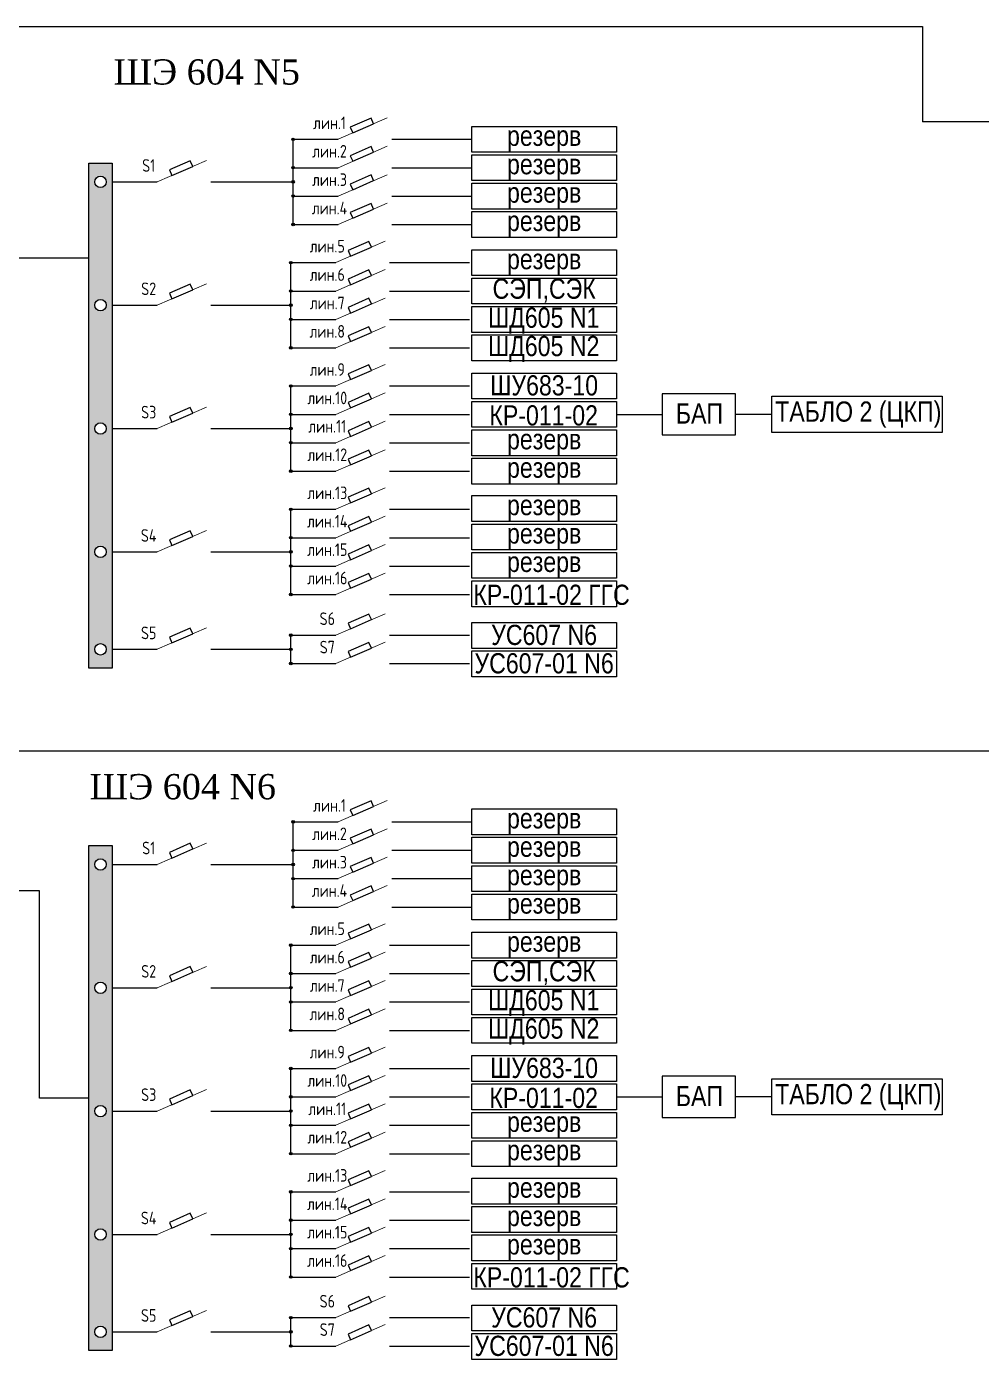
# Model space of a CAD drawing. Header units: millimetres. Extents: x 469 to 1373, y 421 to 976.
# Drawn here: x 1208.8 to 1271.2, y 773.1 to 860.2 of the extents above; entities that cross this region are included whole.
import ezdxf

# ---------------------------------------------------------------- set-up
doc = ezdxf.new("R2010")
doc.units = ezdxf.units.MM
doc.header["$LTSCALE"] = 0.1

msp = doc.modelspace()

# ---------------------------------------------------------------- hatches: boundary and pattern name
h = msp.add_hatch(color=256)
h.paths.add_polyline_path([(1226.296, 852.851), (1226.213, 852.851), (1226.213, 852.768, 0.414214)], flags=17)
h.paths.add_polyline_path([(1226.13, 852.851, 0.414214), (1226.213, 852.768), (1226.213, 852.851), (1226.296, 852.851, 1)])
h = msp.add_hatch(color=256)
h.paths.add_polyline_path([(1212.851, 818.263), (1214.387, 818.263), (1214.387, 851.295), (1212.851, 851.295)])
h.paths.add_polyline_path([(1213.246, 833.932, -1), (1213.992, 833.932, -1)], flags=16)
h.paths.add_polyline_path([(1213.992, 825.866, -1), (1213.246, 825.866, -1)], flags=16)
h.paths.add_polyline_path([(1213.246, 841.999, -1), (1213.992, 841.999, -1)], flags=16)
h.paths.add_polyline_path([(1213.992, 819.493, -1), (1213.246, 819.493, -1)], flags=16)
h.paths.add_polyline_path([(1213.246, 850.065, -1), (1213.992, 850.065, -1)], flags=16)
h = msp.add_hatch(color=256)
h.paths.add_polyline_path([(1226.296, 850.994), (1226.213, 850.994), (1226.213, 850.911, 0.414214)], flags=17)
h.paths.add_polyline_path([(1226.13, 850.994, 0.414214), (1226.213, 850.911), (1226.213, 850.994), (1226.296, 850.994, 1)])
h = msp.add_hatch(color=256)
h.paths.add_polyline_path([(1226.296, 850.065), (1226.213, 850.065), (1226.213, 849.982, 0.414214)], flags=17)
h.paths.add_polyline_path([(1226.13, 850.065, 0.414214), (1226.213, 849.982), (1226.213, 850.065), (1226.296, 850.065, 1)])
h = msp.add_hatch(color=256)
h.paths.add_polyline_path([(1226.296, 849.136), (1226.213, 849.136), (1226.213, 849.053, 0.414214)], flags=17)
h.paths.add_polyline_path([(1226.13, 849.136, 0.414214), (1226.213, 849.053), (1226.213, 849.136), (1226.296, 849.136, 1)])
h = msp.add_hatch(color=256)
h.paths.add_polyline_path([(1226.296, 847.279), (1226.213, 847.279), (1226.213, 847.196, 0.414214)], flags=17)
h.paths.add_polyline_path([(1226.13, 847.279, 0.414214), (1226.213, 847.196), (1226.213, 847.279), (1226.296, 847.279, 1)])
h = msp.add_hatch(color=256)
h.paths.add_polyline_path([(1226.15, 844.784), (1226.067, 844.784), (1226.067, 844.702, 0.414214)], flags=17)
h.paths.add_polyline_path([(1225.984, 844.784, 0.414214), (1226.067, 844.702), (1226.067, 844.784), (1226.15, 844.784, 1)])
h = msp.add_hatch(color=256)
h.paths.add_polyline_path([(1226.15, 842.927), (1226.067, 842.927), (1226.067, 842.844, 0.414214)], flags=17)
h.paths.add_polyline_path([(1225.984, 842.927, 0.414214), (1226.067, 842.844), (1226.067, 842.927), (1226.15, 842.927, 1)])
h = msp.add_hatch(color=256)
h.paths.add_polyline_path([(1226.15, 841.999), (1226.067, 841.999), (1226.067, 841.916, 0.414214)], flags=17)
h.paths.add_polyline_path([(1225.984, 841.999, 0.414214), (1226.067, 841.916), (1226.067, 841.999), (1226.15, 841.999, 1)])
h = msp.add_hatch(color=256)
h.paths.add_polyline_path([(1226.15, 841.07), (1226.067, 841.07), (1226.067, 840.987, 0.414214)], flags=17)
h.paths.add_polyline_path([(1225.984, 841.07, 0.414214), (1226.067, 840.987), (1226.067, 841.07), (1226.15, 841.07, 1)])
h = msp.add_hatch(color=256)
h.paths.add_polyline_path([(1226.15, 839.213), (1226.067, 839.213), (1226.067, 839.13, 0.414214)], flags=17)
h.paths.add_polyline_path([(1225.984, 839.213, 0.414214), (1226.067, 839.13), (1226.067, 839.213), (1226.15, 839.213, 1)])
h = msp.add_hatch(color=256)
h.paths.add_polyline_path([(1226.15, 836.718), (1226.067, 836.718), (1226.067, 836.635, 0.414214)], flags=17)
h.paths.add_polyline_path([(1225.984, 836.718, 0.414214), (1226.067, 836.635), (1226.067, 836.718), (1226.15, 836.718, 1)])
h = msp.add_hatch(color=256)
h.paths.add_polyline_path([(1226.15, 834.861), (1226.067, 834.861), (1226.067, 834.778, 0.414214)], flags=17)
h.paths.add_polyline_path([(1225.984, 834.861, 0.414214), (1226.067, 834.778), (1226.067, 834.861), (1226.15, 834.861, 1)])
h = msp.add_hatch(color=256)
h.paths.add_polyline_path([(1226.15, 833.932), (1226.067, 833.932), (1226.067, 833.849, 0.414214)], flags=17)
h.paths.add_polyline_path([(1225.984, 833.932, 0.414214), (1226.067, 833.849), (1226.067, 833.932), (1226.15, 833.932, 1)])
h = msp.add_hatch(color=256)
h.paths.add_polyline_path([(1226.15, 833.004), (1226.067, 833.004), (1226.067, 832.921, 0.414214)], flags=17)
h.paths.add_polyline_path([(1225.984, 833.004, 0.414214), (1226.067, 832.921), (1226.067, 833.004), (1226.15, 833.004, 1)])
h = msp.add_hatch(color=256)
h.paths.add_polyline_path([(1226.15, 831.146), (1226.067, 831.146), (1226.067, 831.063, 0.414214)], flags=17)
h.paths.add_polyline_path([(1225.984, 831.146, 0.414214), (1226.067, 831.063), (1226.067, 831.146), (1226.15, 831.146, 1)])
h = msp.add_hatch(color=256)
h.paths.add_polyline_path([(1226.15, 828.652), (1226.067, 828.652), (1226.067, 828.569, 0.414214)], flags=17)
h.paths.add_polyline_path([(1225.984, 828.652, 0.414214), (1226.067, 828.569), (1226.067, 828.652), (1226.15, 828.652, 1)])
h = msp.add_hatch(color=256)
h.paths.add_polyline_path([(1226.15, 826.794), (1226.067, 826.794), (1226.067, 826.711, 0.414214)], flags=17)
h.paths.add_polyline_path([(1225.984, 826.794, 0.414214), (1226.067, 826.711), (1226.067, 826.794), (1226.15, 826.794, 1)])
h = msp.add_hatch(color=256)
h.paths.add_polyline_path([(1226.15, 825.866), (1226.067, 825.866), (1226.067, 825.783, 0.414214)], flags=17)
h.paths.add_polyline_path([(1225.984, 825.866, 0.414214), (1226.067, 825.783), (1226.067, 825.866), (1226.15, 825.866, 1)])
h = msp.add_hatch(color=256)
h.paths.add_polyline_path([(1226.15, 824.937), (1226.067, 824.937), (1226.067, 824.854, 0.414214)], flags=17)
h.paths.add_polyline_path([(1225.984, 824.937, 0.414214), (1226.067, 824.854), (1226.067, 824.937), (1226.15, 824.937, 1)])
h = msp.add_hatch(color=256)
h.paths.add_polyline_path([(1226.15, 823.08), (1226.067, 823.08), (1226.067, 822.997, 0.414214)], flags=17)
h.paths.add_polyline_path([(1225.984, 823.08, 0.414214), (1226.067, 822.997), (1226.067, 823.08), (1226.15, 823.08, 1)])
h = msp.add_hatch(color=256)
h.paths.add_polyline_path([(1226.15, 820.421), (1226.067, 820.421), (1226.067, 820.338, 0.414214)], flags=17)
h.paths.add_polyline_path([(1225.984, 820.421, 0.414214), (1226.067, 820.338), (1226.067, 820.421), (1226.15, 820.421, 1)])
h = msp.add_hatch(color=256)
h.paths.add_polyline_path([(1226.15, 819.493), (1226.067, 819.493), (1226.067, 819.41, 0.414214)], flags=17)
h.paths.add_polyline_path([(1225.984, 819.493, 0.414214), (1226.067, 819.41), (1226.067, 819.493), (1226.15, 819.493, 1)])
h = msp.add_hatch(color=256)
h.paths.add_polyline_path([(1226.15, 818.564), (1226.067, 818.564), (1226.067, 818.481, 0.414214)], flags=17)
h.paths.add_polyline_path([(1225.984, 818.564, 0.414214), (1226.067, 818.481), (1226.067, 818.564), (1226.15, 818.564, 1)])
h = msp.add_hatch(color=256)
h.paths.add_polyline_path([(1226.296, 808.209), (1226.213, 808.209), (1226.213, 808.126, 0.414214)], flags=17)
h.paths.add_polyline_path([(1226.13, 808.209, 0.414214), (1226.213, 808.126), (1226.213, 808.209), (1226.296, 808.209, 1)])
h = msp.add_hatch(color=256)
h.paths.add_polyline_path([(1212.851, 773.621), (1214.387, 773.621), (1214.387, 806.653), (1212.851, 806.653)])
h.paths.add_polyline_path([(1213.246, 789.291, -1), (1213.992, 789.291, -1)], flags=16)
h.paths.add_polyline_path([(1213.992, 781.224, -1), (1213.246, 781.224, -1)], flags=16)
h.paths.add_polyline_path([(1213.246, 797.357, -1), (1213.992, 797.357, -1)], flags=16)
h.paths.add_polyline_path([(1213.992, 774.851, -1), (1213.246, 774.851, -1)], flags=16)
h.paths.add_polyline_path([(1213.246, 805.423, -1), (1213.992, 805.423, -1)], flags=16)
h = msp.add_hatch(color=256)
h.paths.add_polyline_path([(1226.296, 806.352), (1226.213, 806.352), (1226.213, 806.269, 0.414214)], flags=17)
h.paths.add_polyline_path([(1226.13, 806.352, 0.414214), (1226.213, 806.269), (1226.213, 806.352), (1226.296, 806.352, 1)])
h = msp.add_hatch(color=256)
h.paths.add_polyline_path([(1226.296, 805.423), (1226.213, 805.423), (1226.213, 805.34, 0.414214)], flags=17)
h.paths.add_polyline_path([(1226.13, 805.423, 0.414214), (1226.213, 805.34), (1226.213, 805.423), (1226.296, 805.423, 1)])
h = msp.add_hatch(color=256)
h.paths.add_polyline_path([(1226.296, 804.495), (1226.213, 804.495), (1226.213, 804.412, 0.414214)], flags=17)
h.paths.add_polyline_path([(1226.13, 804.495, 0.414214), (1226.213, 804.412), (1226.213, 804.495), (1226.296, 804.495, 1)])
h = msp.add_hatch(color=256)
h.paths.add_polyline_path([(1226.296, 802.638), (1226.213, 802.638), (1226.213, 802.555, 0.414214)], flags=17)
h.paths.add_polyline_path([(1226.13, 802.638, 0.414214), (1226.213, 802.555), (1226.213, 802.638), (1226.296, 802.638, 1)])
h = msp.add_hatch(color=256)
h.paths.add_polyline_path([(1226.15, 800.143), (1226.067, 800.143), (1226.067, 800.06, 0.414214)], flags=17)
h.paths.add_polyline_path([(1225.984, 800.143, 0.414214), (1226.067, 800.06), (1226.067, 800.143), (1226.15, 800.143, 1)])
h = msp.add_hatch(color=256)
h.paths.add_polyline_path([(1226.15, 798.286), (1226.067, 798.286), (1226.067, 798.203, 0.414214)], flags=17)
h.paths.add_polyline_path([(1225.984, 798.286, 0.414214), (1226.067, 798.203), (1226.067, 798.286), (1226.15, 798.286, 1)])
h = msp.add_hatch(color=256)
h.paths.add_polyline_path([(1226.15, 797.357), (1226.067, 797.357), (1226.067, 797.274, 0.414214)], flags=17)
h.paths.add_polyline_path([(1225.984, 797.357, 0.414214), (1226.067, 797.274), (1226.067, 797.357), (1226.15, 797.357, 1)])
h = msp.add_hatch(color=256)
h.paths.add_polyline_path([(1226.15, 796.428), (1226.067, 796.428), (1226.067, 796.345, 0.414214)], flags=17)
h.paths.add_polyline_path([(1225.984, 796.428, 0.414214), (1226.067, 796.345), (1226.067, 796.428), (1226.15, 796.428, 1)])
h = msp.add_hatch(color=256)
h.paths.add_polyline_path([(1226.15, 794.571), (1226.067, 794.571), (1226.067, 794.488, 0.414214)], flags=17)
h.paths.add_polyline_path([(1225.984, 794.571, 0.414214), (1226.067, 794.488), (1226.067, 794.571), (1226.15, 794.571, 1)])
h = msp.add_hatch(color=256)
h.paths.add_polyline_path([(1226.15, 792.077), (1226.067, 792.077), (1226.067, 791.994, 0.414214)], flags=17)
h.paths.add_polyline_path([(1225.984, 792.077, 0.414214), (1226.067, 791.994), (1226.067, 792.077), (1226.15, 792.077, 1)])
h = msp.add_hatch(color=256)
h.paths.add_polyline_path([(1226.15, 790.219), (1226.067, 790.219), (1226.067, 790.136, 0.414214)], flags=17)
h.paths.add_polyline_path([(1225.984, 790.219, 0.414214), (1226.067, 790.136), (1226.067, 790.219), (1226.15, 790.219, 1)])
h = msp.add_hatch(color=256)
h.paths.add_polyline_path([(1226.15, 789.291), (1226.067, 789.291), (1226.067, 789.208, 0.414214)], flags=17)
h.paths.add_polyline_path([(1225.984, 789.291, 0.414214), (1226.067, 789.208), (1226.067, 789.291), (1226.15, 789.291, 1)])
h = msp.add_hatch(color=256)
h.paths.add_polyline_path([(1226.15, 788.362), (1226.067, 788.362), (1226.067, 788.279, 0.414214)], flags=17)
h.paths.add_polyline_path([(1225.984, 788.362, 0.414214), (1226.067, 788.279), (1226.067, 788.362), (1226.15, 788.362, 1)])
h = msp.add_hatch(color=256)
h.paths.add_polyline_path([(1226.15, 786.505), (1226.067, 786.505), (1226.067, 786.422, 0.414214)], flags=17)
h.paths.add_polyline_path([(1225.984, 786.505, 0.414214), (1226.067, 786.422), (1226.067, 786.505), (1226.15, 786.505, 1)])
h = msp.add_hatch(color=256)
h.paths.add_polyline_path([(1226.15, 784.01), (1226.067, 784.01), (1226.067, 783.927, 0.414214)], flags=17)
h.paths.add_polyline_path([(1225.984, 784.01, 0.414214), (1226.067, 783.927), (1226.067, 784.01), (1226.15, 784.01, 1)])
h = msp.add_hatch(color=256)
h.paths.add_polyline_path([(1226.15, 782.153), (1226.067, 782.153), (1226.067, 782.07, 0.414214)], flags=17)
h.paths.add_polyline_path([(1225.984, 782.153, 0.414214), (1226.067, 782.07), (1226.067, 782.153), (1226.15, 782.153, 1)])
h = msp.add_hatch(color=256)
h.paths.add_polyline_path([(1226.15, 781.224), (1226.067, 781.224), (1226.067, 781.141, 0.414214)], flags=17)
h.paths.add_polyline_path([(1225.984, 781.224, 0.414214), (1226.067, 781.141), (1226.067, 781.224), (1226.15, 781.224, 1)])
h = msp.add_hatch(color=256)
h.paths.add_polyline_path([(1226.15, 780.296), (1226.067, 780.296), (1226.067, 780.213, 0.414214)], flags=17)
h.paths.add_polyline_path([(1225.984, 780.296, 0.414214), (1226.067, 780.213), (1226.067, 780.296), (1226.15, 780.296, 1)])
h = msp.add_hatch(color=256)
h.paths.add_polyline_path([(1226.15, 778.438), (1226.067, 778.438), (1226.067, 778.355, 0.414214)], flags=17)
h.paths.add_polyline_path([(1225.984, 778.438, 0.414214), (1226.067, 778.355), (1226.067, 778.438), (1226.15, 778.438, 1)])
h = msp.add_hatch(color=256)
h.paths.add_polyline_path([(1226.15, 775.78), (1226.067, 775.78), (1226.067, 775.697, 0.414214)], flags=17)
h.paths.add_polyline_path([(1225.984, 775.78, 0.414214), (1226.067, 775.697), (1226.067, 775.78), (1226.15, 775.78, 1)])
h = msp.add_hatch(color=256)
h.paths.add_polyline_path([(1226.15, 774.851), (1226.067, 774.851), (1226.067, 774.768, 0.414214)], flags=17)
h.paths.add_polyline_path([(1225.984, 774.851, 0.414214), (1226.067, 774.768), (1226.067, 774.851), (1226.15, 774.851, 1)])
h = msp.add_hatch(color=256)
h.paths.add_polyline_path([(1226.15, 773.922), (1226.067, 773.922), (1226.067, 773.839, 0.414214)], flags=17)
h.paths.add_polyline_path([(1225.984, 773.922, 0.414214), (1226.067, 773.839), (1226.067, 773.922), (1226.15, 773.922, 1)])

# ---------------------------------------------------------------- linework, layer by layer
for p, q in [((1207.947, 860.219), (1267.388, 860.219)), ((1267.388, 860.219), (1267.388, 853.988)), ((1274.355, 853.988), (1267.388, 853.988)), ((1226.213, 852.851), (1229.158, 852.851)), ((1226.213, 847.279), (1226.213, 852.851)), ((1232.666, 852.851), (1237.894, 852.851)), ((1226.213, 850.994), (1229.158, 850.994)), ((1232.666, 850.994), (1237.894, 850.994)), ((1214.387, 850.065), (1217.331, 850.065)), ((1220.839, 850.065), (1226.213, 850.065)), ((1226.213, 849.136), (1229.158, 849.136)), ((1232.666, 849.136), (1237.894, 849.136)), ((1226.213, 847.279), (1229.158, 847.279)), ((1232.666, 847.279), (1237.894, 847.279)), ((1205.114, 845.093), (1212.851, 845.093)), ((1226.067, 844.784), (1229.012, 844.784)), ((1226.067, 839.213), (1226.067, 844.784)), ((1232.52, 844.784), (1237.747, 844.784)), ((1226.067, 842.927), (1229.012, 842.927)), ((1232.52, 842.927), (1237.747, 842.927)), ((1214.387, 841.999), (1217.331, 841.999)), ((1220.839, 841.999), (1226.067, 841.999)), ((1226.067, 841.07), (1229.012, 841.07)), ((1232.52, 841.07), (1237.747, 841.07)), ((1226.067, 839.213), (1229.012, 839.213)), ((1232.52, 839.213), (1237.747, 839.213)), ((1226.067, 836.718), (1229.012, 836.718)), ((1226.067, 831.146), (1226.067, 836.718)), ((1232.52, 836.718), (1237.747, 836.718)), ((1226.067, 834.861), (1229.012, 834.861)), ((1232.52, 834.861), (1237.747, 834.861)), ((1247.373, 834.861), (1250.354, 834.861)), ((1257.516, 834.861), (1255.139, 834.861)), ((1214.387, 833.932), (1217.331, 833.932)), ((1220.839, 833.932), (1226.067, 833.932)), ((1226.067, 833.004), (1229.012, 833.004)), ((1232.52, 833.004), (1237.747, 833.004)), ((1226.067, 831.146), (1229.012, 831.146)), ((1232.52, 831.146), (1237.747, 831.146)), ((1226.067, 828.652), (1229.012, 828.652)), ((1226.067, 823.08), (1226.067, 828.652)), ((1232.52, 828.652), (1237.747, 828.652)), ((1226.067, 826.794), (1229.012, 826.794)), ((1232.52, 826.794), (1237.747, 826.794)), ((1214.387, 825.866), (1217.331, 825.866)), ((1220.839, 825.866), (1226.067, 825.866)), ((1226.067, 824.937), (1229.012, 824.937)), ((1232.52, 824.937), (1237.747, 824.937)), ((1226.067, 823.08), (1229.012, 823.08)), ((1232.52, 823.08), (1237.747, 823.08)), ((1226.067, 820.421), (1229.012, 820.421)), ((1226.067, 818.564), (1226.067, 820.421)), ((1232.52, 820.421), (1237.747, 820.421)), ((1214.387, 819.493), (1217.331, 819.493)), ((1220.839, 819.493), (1226.067, 819.493)), ((1226.067, 818.564), (1229.012, 818.564)), ((1232.52, 818.564), (1237.747, 818.564)), ((1205.114, 812.858), (1274.355, 812.858)), ((1226.213, 808.209), (1229.158, 808.209)), ((1226.213, 802.638), (1226.213, 808.209)), ((1232.666, 808.209), (1237.894, 808.209)), ((1226.213, 806.352), (1229.158, 806.352)), ((1232.666, 806.352), (1237.894, 806.352)), ((1214.387, 805.423), (1217.331, 805.423)), ((1220.839, 805.423), (1226.213, 805.423)), ((1209.633, 803.697), (1186.886, 803.697)), ((1209.633, 790.137), (1209.633, 803.697)), ((1226.213, 804.495), (1229.158, 804.495)), ((1232.666, 804.495), (1237.894, 804.495)), ((1226.213, 802.638), (1229.158, 802.638)), ((1232.666, 802.638), (1237.894, 802.638)), ((1226.067, 800.143), (1229.012, 800.143)), ((1226.067, 794.571), (1226.067, 800.143)), ((1232.52, 800.143), (1237.747, 800.143)), ((1226.067, 798.286), (1229.012, 798.286)), ((1232.52, 798.286), (1237.747, 798.286)), ((1214.387, 797.357), (1217.331, 797.357)), ((1220.839, 797.357), (1226.067, 797.357)), ((1226.067, 796.428), (1229.012, 796.428)), ((1232.52, 796.428), (1237.747, 796.428)), ((1226.067, 794.571), (1229.012, 794.571)), ((1232.52, 794.571), (1237.747, 794.571)), ((1226.067, 792.077), (1229.012, 792.077)), ((1226.067, 786.505), (1226.067, 792.077)), ((1232.52, 792.077), (1237.747, 792.077)), ((1212.851, 790.137), (1209.633, 790.137)), ((1226.067, 790.219), (1229.012, 790.219)), ((1232.52, 790.219), (1237.747, 790.219)), ((1247.373, 790.219), (1250.354, 790.219)), ((1257.516, 790.219), (1255.139, 790.219)), ((1214.387, 789.291), (1217.331, 789.291)), ((1220.839, 789.291), (1226.067, 789.291)), ((1226.067, 788.362), (1229.012, 788.362)), ((1232.52, 788.362), (1237.747, 788.362)), ((1226.067, 786.505), (1229.012, 786.505)), ((1232.52, 786.505), (1237.747, 786.505)), ((1226.067, 784.01), (1229.012, 784.01)), ((1226.067, 778.438), (1226.067, 784.01)), ((1232.52, 784.01), (1237.747, 784.01)), ((1226.067, 782.153), (1229.012, 782.153)), ((1232.52, 782.153), (1237.747, 782.153)), ((1214.387, 781.224), (1217.331, 781.224)), ((1220.839, 781.224), (1226.067, 781.224)), ((1226.067, 780.296), (1229.012, 780.296)), ((1232.52, 780.296), (1237.747, 780.296)), ((1226.067, 778.438), (1229.012, 778.438)), ((1232.52, 778.438), (1237.747, 778.438)), ((1226.067, 775.78), (1229.012, 775.78)), ((1226.067, 773.922), (1226.067, 775.78)), ((1232.52, 775.78), (1237.747, 775.78)), ((1214.387, 774.851), (1217.331, 774.851)), ((1220.839, 774.851), (1226.067, 774.851)), ((1226.067, 773.922), (1229.012, 773.922)), ((1232.52, 773.922), (1237.747, 773.922))]:
    msp.add_line(p, q)
at = {"lineweight": 15}
for p, q in [((1229.158, 852.851), (1232.374, 854.252)), ((1229.158, 850.994), (1232.374, 852.395)), ((1217.331, 850.065), (1220.547, 851.466)), ((1229.158, 849.136), (1232.374, 850.537)), ((1229.158, 847.279), (1232.374, 848.68)), ((1229.012, 844.784), (1232.228, 846.186)), ((1229.012, 842.927), (1232.228, 844.328)), ((1217.331, 841.999), (1220.547, 843.4)), ((1229.012, 841.07), (1232.228, 842.471)), ((1229.012, 839.213), (1232.228, 840.614)), ((1229.012, 836.718), (1232.228, 838.119)), ((1229.012, 834.861), (1232.228, 836.262)), ((1217.331, 833.932), (1220.547, 835.333)), ((1229.012, 833.004), (1232.228, 834.405)), ((1229.012, 831.146), (1232.228, 832.547)), ((1229.012, 828.652), (1232.228, 830.053)), ((1229.012, 826.794), (1232.228, 828.196)), ((1217.331, 825.866), (1220.547, 827.267)), ((1229.012, 824.937), (1232.228, 826.338)), ((1229.012, 823.08), (1232.228, 824.481)), ((1229.012, 820.421), (1232.228, 821.822)), ((1217.331, 819.493), (1220.547, 820.894)), ((1229.012, 818.564), (1232.228, 819.965)), ((1229.158, 808.209), (1232.374, 809.61)), ((1229.158, 806.352), (1232.374, 807.753)), ((1217.331, 805.423), (1220.547, 806.825)), ((1229.158, 804.495), (1232.374, 805.896)), ((1229.158, 802.638), (1232.374, 804.039)), ((1229.012, 800.143), (1232.228, 801.544)), ((1229.012, 798.286), (1232.228, 799.687)), ((1217.331, 797.357), (1220.547, 798.758)), ((1229.012, 796.428), (1232.228, 797.83)), ((1229.012, 794.571), (1232.228, 795.972)), ((1229.012, 792.077), (1232.228, 793.478)), ((1229.012, 790.219), (1232.228, 791.62)), ((1217.331, 789.291), (1220.547, 790.692)), ((1229.012, 788.362), (1232.228, 789.763)), ((1229.012, 786.505), (1232.228, 787.906)), ((1229.012, 784.01), (1232.228, 785.411)), ((1229.012, 782.153), (1232.228, 783.554)), ((1217.331, 781.224), (1220.547, 782.625)), ((1229.012, 780.296), (1232.228, 781.697)), ((1229.012, 778.438), (1232.228, 779.84)), ((1229.012, 775.78), (1232.228, 777.181)), ((1217.331, 774.851), (1220.547, 776.252)), ((1229.012, 773.922), (1232.228, 775.324))]:
    msp.add_line(p, q, dxfattribs=at)
for points in [[(1230.113, 853.267), (1231.481, 853.863), (1231.321, 854.231), (1229.953, 853.635)], [(1247.373, 852.005), (1237.894, 852.005), (1237.894, 853.696), (1247.373, 853.696)], [(1230.113, 851.41), (1231.481, 852.006), (1231.321, 852.374), (1229.953, 851.778)], [(1247.373, 850.148), (1237.894, 850.148), (1237.894, 851.839), (1247.373, 851.839)], [(1212.851, 851.295), (1214.387, 851.295), (1214.387, 818.263), (1212.851, 818.263)], [(1218.286, 850.481), (1219.655, 851.077), (1219.494, 851.446), (1218.126, 850.849)], [(1230.113, 849.552), (1231.481, 850.149), (1231.321, 850.517), (1229.953, 849.921)], [(1247.373, 848.291), (1237.894, 848.291), (1237.894, 849.982), (1247.373, 849.982)], [(1230.113, 847.695), (1231.481, 848.291), (1231.321, 848.66), (1229.953, 848.064)], [(1247.373, 846.434), (1237.894, 846.434), (1237.894, 848.124), (1247.373, 848.124)], [(1229.967, 845.201), (1231.335, 845.797), (1231.174, 846.165), (1229.806, 845.569)], [(1247.373, 843.939), (1237.894, 843.939), (1237.894, 845.63), (1247.373, 845.63)], [(1229.967, 843.343), (1231.335, 843.939), (1231.174, 844.308), (1229.806, 843.712)], [(1247.373, 842.082), (1237.894, 842.082), (1237.894, 843.773), (1247.373, 843.773)], [(1218.286, 842.415), (1219.655, 843.011), (1219.494, 843.379), (1218.126, 842.783)], [(1229.967, 841.486), (1231.335, 842.082), (1231.174, 842.451), (1229.806, 841.854)], [(1247.373, 840.225), (1237.894, 840.225), (1237.894, 841.915), (1247.373, 841.915)], [(1229.967, 839.629), (1231.335, 840.225), (1231.174, 840.593), (1229.806, 839.997)], [(1247.373, 838.367), (1237.894, 838.367), (1237.894, 840.058), (1247.373, 840.058)], [(1229.967, 837.134), (1231.335, 837.73), (1231.174, 838.099), (1229.806, 837.503)], [(1247.373, 835.873), (1237.894, 835.873), (1237.894, 837.563), (1247.373, 837.563)], [(1229.967, 835.277), (1231.335, 835.873), (1231.174, 836.241), (1229.806, 835.645)], [(1250.354, 833.513), (1255.139, 833.513), (1255.139, 836.208), (1250.354, 836.208)], [(1257.516, 836.045), (1268.658, 836.045), (1268.658, 833.677), (1257.516, 833.677)], [(1218.286, 834.348), (1219.655, 834.944), (1219.494, 835.313), (1218.126, 834.717)], [(1247.373, 834.015), (1237.894, 834.015), (1237.894, 835.706), (1247.373, 835.706)], [(1229.967, 833.42), (1231.335, 834.016), (1231.174, 834.384), (1229.806, 833.788)], [(1247.373, 832.158), (1237.894, 832.158), (1237.894, 833.849), (1247.373, 833.849)], [(1229.967, 831.562), (1231.335, 832.158), (1231.174, 832.527), (1229.806, 831.931)], [(1247.373, 830.301), (1237.894, 830.301), (1237.894, 831.992), (1247.373, 831.992)], [(1229.967, 829.068), (1231.335, 829.664), (1231.174, 830.032), (1229.806, 829.436)], [(1247.373, 827.852), (1237.894, 827.852), (1237.894, 829.543), (1247.373, 829.543)], [(1229.967, 827.211), (1231.335, 827.807), (1231.174, 828.175), (1229.806, 827.579)], [(1218.286, 826.282), (1219.655, 826.878), (1219.494, 827.246), (1218.126, 826.65)], [(1247.373, 825.995), (1237.894, 825.995), (1237.894, 827.686), (1247.373, 827.686)], [(1229.967, 825.353), (1231.335, 825.949), (1231.174, 826.318), (1229.806, 825.722)], [(1247.373, 824.138), (1237.894, 824.138), (1237.894, 825.828), (1247.373, 825.828)], [(1229.967, 823.496), (1231.335, 824.092), (1231.174, 824.461), (1229.806, 823.864)], [(1247.373, 822.28), (1237.894, 822.28), (1237.894, 823.971), (1247.373, 823.971)], [(1229.967, 820.837), (1231.335, 821.433), (1231.174, 821.802), (1229.806, 821.206)], [(1247.373, 819.552), (1237.894, 819.552), (1237.894, 821.243), (1247.373, 821.243)], [(1218.286, 819.909), (1219.655, 820.505), (1219.494, 820.873), (1218.126, 820.277)], [(1229.967, 818.98), (1231.335, 819.576), (1231.174, 819.945), (1229.806, 819.348)], [(1247.373, 817.695), (1237.894, 817.695), (1237.894, 819.385), (1247.373, 819.385)], [(1230.113, 808.625), (1231.481, 809.222), (1231.321, 809.59), (1229.953, 808.994)], [(1247.373, 807.364), (1237.894, 807.364), (1237.894, 809.055), (1247.373, 809.055)], [(1230.113, 806.768), (1231.481, 807.364), (1231.321, 807.733), (1229.953, 807.137)], [(1247.373, 805.507), (1237.894, 805.507), (1237.894, 807.197), (1247.373, 807.197)], [(1212.851, 806.653), (1214.387, 806.653), (1214.387, 773.621), (1212.851, 773.621)], [(1218.286, 805.84), (1219.655, 806.436), (1219.494, 806.804), (1218.126, 806.208)], [(1230.113, 804.911), (1231.481, 805.507), (1231.321, 805.875), (1229.953, 805.279)], [(1247.373, 803.649), (1237.894, 803.649), (1237.894, 805.34), (1247.373, 805.34)], [(1230.113, 803.054), (1231.481, 803.65), (1231.321, 804.018), (1229.953, 803.422)], [(1247.373, 801.792), (1237.894, 801.792), (1237.894, 803.483), (1247.373, 803.483)], [(1229.967, 800.559), (1231.335, 801.155), (1231.174, 801.524), (1229.806, 800.927)], [(1247.373, 799.298), (1237.894, 799.298), (1237.894, 800.988), (1247.373, 800.988)], [(1229.967, 798.702), (1231.335, 799.298), (1231.174, 799.666), (1229.806, 799.07)], [(1218.286, 797.773), (1219.655, 798.369), (1219.494, 798.738), (1218.126, 798.142)], [(1247.373, 797.44), (1237.894, 797.44), (1237.894, 799.131), (1247.373, 799.131)], [(1229.967, 796.845), (1231.335, 797.441), (1231.174, 797.809), (1229.806, 797.213)], [(1247.373, 795.583), (1237.894, 795.583), (1237.894, 797.274), (1247.373, 797.274)], [(1229.967, 794.987), (1231.335, 795.583), (1231.174, 795.952), (1229.806, 795.356)], [(1247.373, 793.726), (1237.894, 793.726), (1237.894, 795.417), (1247.373, 795.417)], [(1229.967, 792.493), (1231.335, 793.089), (1231.174, 793.457), (1229.806, 792.861)], [(1247.373, 791.231), (1237.894, 791.231), (1237.894, 792.922), (1247.373, 792.922)], [(1229.967, 790.635), (1231.335, 791.232), (1231.174, 791.6), (1229.806, 791.004)], [(1250.354, 788.872), (1255.139, 788.872), (1255.139, 791.567), (1250.354, 791.567)], [(1218.286, 789.707), (1219.655, 790.303), (1219.494, 790.671), (1218.126, 790.075)], [(1247.373, 789.374), (1237.894, 789.374), (1237.894, 791.065), (1247.373, 791.065)], [(1257.516, 791.403), (1268.658, 791.403), (1268.658, 789.036), (1257.516, 789.036)], [(1229.967, 788.778), (1231.335, 789.374), (1231.174, 789.743), (1229.806, 789.147)], [(1247.373, 787.517), (1237.894, 787.517), (1237.894, 789.207), (1247.373, 789.207)], [(1229.967, 786.921), (1231.335, 787.517), (1231.174, 787.885), (1229.806, 787.289)], [(1247.373, 785.659), (1237.894, 785.659), (1237.894, 787.35), (1247.373, 787.35)], [(1229.967, 784.426), (1231.335, 785.022), (1231.174, 785.391), (1229.806, 784.795)], [(1247.373, 783.211), (1237.894, 783.211), (1237.894, 784.901), (1247.373, 784.901)], [(1229.967, 782.569), (1231.335, 783.165), (1231.174, 783.534), (1229.806, 782.937)], [(1247.373, 781.353), (1237.894, 781.353), (1237.894, 783.044), (1247.373, 783.044)], [(1218.286, 781.64), (1219.655, 782.236), (1219.494, 782.605), (1218.126, 782.009)], [(1229.967, 780.712), (1231.335, 781.308), (1231.174, 781.676), (1229.806, 781.08)], [(1247.373, 779.496), (1237.894, 779.496), (1237.894, 781.187), (1247.373, 781.187)], [(1229.967, 778.854), (1231.335, 779.451), (1231.174, 779.819), (1229.806, 779.223)], [(1247.373, 777.639), (1237.894, 777.639), (1237.894, 779.33), (1247.373, 779.33)], [(1229.967, 776.196), (1231.335, 776.792), (1231.174, 777.16), (1229.806, 776.564)], [(1218.286, 775.267), (1219.655, 775.863), (1219.494, 776.232), (1218.126, 775.636)], [(1247.373, 774.91), (1237.894, 774.91), (1237.894, 776.601), (1247.373, 776.601)], [(1229.967, 774.339), (1231.335, 774.935), (1231.174, 775.303), (1229.806, 774.707)], [(1247.373, 773.053), (1237.894, 773.053), (1237.894, 774.744), (1247.373, 774.744)]]:
    msp.add_lwpolyline(points, close=True)
for centre, radius in [((1226.213, 852.851), 0.083), ((1226.213, 850.994), 0.083), ((1213.619, 850.065), 0.373), ((1226.213, 850.065), 0.083), ((1226.213, 849.136), 0.083), ((1226.213, 847.279), 0.083), ((1226.067, 844.784), 0.083), ((1226.067, 842.927), 0.083), ((1213.619, 841.999), 0.373), ((1226.067, 841.999), 0.083), ((1226.067, 841.07), 0.083), ((1226.067, 839.213), 0.083), ((1226.067, 836.718), 0.083), ((1213.619, 833.932), 0.373), ((1226.067, 834.861), 0.083), ((1226.067, 833.932), 0.083), ((1226.067, 833.004), 0.083), ((1226.067, 831.146), 0.083), ((1226.067, 828.652), 0.083), ((1226.067, 826.794), 0.083), ((1213.619, 825.866), 0.373), ((1226.067, 825.866), 0.083), ((1226.067, 824.937), 0.083), ((1226.067, 823.08), 0.083), ((1226.067, 820.421), 0.083), ((1213.619, 819.493), 0.373), ((1226.067, 819.493), 0.083), ((1226.067, 818.564), 0.083), ((1226.213, 808.209), 0.083), ((1226.213, 806.352), 0.083), ((1213.619, 805.423), 0.373), ((1226.213, 805.423), 0.083), ((1226.213, 804.495), 0.083), ((1226.213, 802.638), 0.083), ((1226.067, 800.143), 0.083), ((1213.619, 797.357), 0.373), ((1226.067, 798.286), 0.083), ((1226.067, 797.357), 0.083), ((1226.067, 796.428), 0.083), ((1226.067, 794.571), 0.083), ((1226.067, 792.077), 0.083), ((1226.067, 790.219), 0.083), ((1213.619, 789.291), 0.373), ((1226.067, 789.291), 0.083), ((1226.067, 788.362), 0.083), ((1226.067, 786.505), 0.083), ((1226.067, 784.01), 0.083), ((1226.067, 782.153), 0.083), ((1213.619, 781.224), 0.373), ((1226.067, 781.224), 0.083), ((1226.067, 780.296), 0.083), ((1226.067, 778.438), 0.083), ((1226.067, 775.78), 0.083), ((1213.619, 774.851), 0.373), ((1226.067, 774.851), 0.083), ((1226.067, 773.922), 0.083)]:
    msp.add_circle(centre, radius)

# ---------------------------------------------------------------- texts
at = {"attachment_point": 5}
for s, insert, char_height, width in [('{\\fTimes New Roman|b0|i0|c204|p18;ШЭ\\fTimes New Roman|b0|i0|c0|p18; 604 N5}', (1220.568, 857.244), 1.65, 15.98075), ('{\\fGOST|b0|i0|c204|p34;лин.1}', (1228.598, 853.925), 0.825, 13.43845), ('{\\fArial Narrow|b0|i0|c204|p34;резерв}', (1242.634, 852.881), 1.32, 12.7846), ('{\\fGOST|b0|i0|c204|p34;лин.2}', (1228.598, 852.068), 0.825, 13.43845), ('{\\fGOST|b0|i0|c204|p34;S1}', (1216.771, 851.139), 0.825, 13.43845), ('{\\fArial Narrow|b0|i0|c204|p34;резерв}', (1242.634, 851.024), 1.32, 12.7846), ('{\\fGOST|b0|i0|c204|p34;лин.3}', (1228.598, 850.211), 0.825, 13.43845), ('{\\fArial Narrow|b0|i0|c204|p34;резерв}', (1242.634, 849.166), 1.32, 12.7846), ('{\\fGOST|b0|i0|c204|p34;лин.4}', (1228.598, 848.353), 0.825, 13.43845), ('{\\fArial Narrow|b0|i0|c204|p34;резерв}', (1242.634, 847.309), 1.32, 12.7846), ('{\\fGOST|b0|i0|c204|p34;лин.5}', (1228.452, 845.859), 0.825, 13.43845), ('{\\fArial Narrow|b0|i0|c204|p34;резерв}', (1242.634, 844.814), 1.32, 12.7846), ('{\\fGOST|b0|i0|c204|p34;лин.6}', (1228.452, 844.001), 0.825, 13.43845), ('{\\fGOST|b0|i0|c204|p34;S2}', (1216.771, 843.073), 0.825, 13.43845), ('{\\fArial Narrow|b0|i0|c204|p34;СЭП,СЭК}', (1242.634, 842.957), 1.32, 12.7846), ('{\\fGOST|b0|i0|c204|p34;лин.7}', (1228.452, 842.144), 0.825, 13.43845), ('{\\fArial Narrow|b0|i0|c204|p34;ШД605 N1}', (1242.604, 840.994), 1.32, 12.7846), ('{\\fGOST|b0|i0|c204|p34;лин.8}', (1228.452, 840.287), 0.825, 13.43845), ('{\\fArial Narrow|b0|i0|c204|p34;ШД605 N2}', (1242.604, 839.137), 1.32, 12.7846), ('{\\fGOST|b0|i0|c204|p34;лин.9}', (1228.452, 837.792), 0.825, 13.43845), ('{\\fGOST|b0|i0|c204|p34;лин.10}', (1228.452, 835.935), 0.825, 13.43845), ('{\\fGOST|b0|i0|c204|p34;S3}', (1216.771, 835.006), 0.825, 13.43845), ('{\\fArial Narrow|b0|i0|c204|p34;БАП}', (1252.795, 834.914), 1.32, 12.7846), ('{\\fGOST|b0|i0|c204|p34;лин.11}', (1228.452, 834.078), 0.825, 13.43845), ('{\\fArial Narrow|b0|i0|c204|p34;резерв}', (1242.634, 833.034), 1.32, 12.7846), ('{\\fGOST|b0|i0|c204|p34;лин.12}', (1228.452, 832.22), 0.825, 13.43845), ('{\\fArial Narrow|b0|i0|c204|p34;резерв}', (1242.634, 831.176), 1.32, 12.7846), ('{\\fGOST|b0|i0|c204|p34;лин.13}', (1228.452, 829.726), 0.825, 13.43845), ('{\\fArial Narrow|b0|i0|c204|p34;резерв}', (1242.634, 828.728), 1.32, 12.7846), ('{\\fGOST|b0|i0|c204|p34;лин.14}', (1228.452, 827.869), 0.825, 13.43845), ('{\\fGOST|b0|i0|c204|p34;S4}', (1216.771, 826.94), 0.825, 13.43845), ('{\\fArial Narrow|b0|i0|c204|p34;резерв}', (1242.634, 826.87), 1.32, 12.7846), ('{\\fGOST|b0|i0|c204|p34;лин.15}', (1228.452, 826.011), 0.825, 13.43845), ('{\\fArial Narrow|b0|i0|c204|p34;резерв}', (1242.634, 825.013), 1.32, 12.7846), ('{\\fGOST|b0|i0|c204|p34;лин.16}', (1228.452, 824.154), 0.825, 13.43845), ('{\\fArial Narrow|b0|i0|c204|p34;КР-011-02 ГГС}', (1243.119, 823.05), 1.32, 12.7846), ('{\\fGOST|b0|i0|c0|p34;S6}', (1228.452, 821.495), 0.825, 13.43845), ('{\\fArial Narrow|b0|i0|c204|p34;УС607 N6}', (1242.634, 820.427), 1.32, 12.7846), ('{\\fGOST|b0|i0|c204|p34;S5}', (1216.771, 820.567), 0.825, 13.43845), ('{\\fGOST|b0|i0|c0|p34;S7}', (1228.452, 819.638), 0.825, 13.43845), ('{\\fArial Narrow|b0|i0|c204|p34;УС607-01 N6}', (1242.634, 818.57), 1.32, 12.7846), ('{\\fTimes New Roman|b0|i0|c204|p18;ШЭ\\fTimes New Roman|b0|i0|c0|p18; 604 N6}', (1219.001, 810.497), 1.65, 15.98075), ('{\\fGOST|b0|i0|c204|p34;лин.1}', (1228.598, 809.284), 0.825, 13.43845), ('{\\fArial Narrow|b0|i0|c204|p34;резерв}', (1242.634, 808.239), 1.32, 12.7846), ('{\\fGOST|b0|i0|c204|p34;лин.2}', (1228.598, 807.426), 0.825, 13.43845), ('{\\fGOST|b0|i0|c204|p34;S1}', (1216.771, 806.498), 0.825, 13.43845), ('{\\fArial Narrow|b0|i0|c204|p34;резерв}', (1242.634, 806.382), 1.32, 12.7846), ('{\\fGOST|b0|i0|c204|p34;лин.3}', (1228.598, 805.569), 0.825, 13.43845), ('{\\fArial Narrow|b0|i0|c204|p34;резерв}', (1242.634, 804.525), 1.32, 12.7846), ('{\\fGOST|b0|i0|c204|p34;лин.4}', (1228.598, 803.712), 0.825, 13.43845), ('{\\fArial Narrow|b0|i0|c204|p34;резерв}', (1242.634, 802.668), 1.32, 12.7846), ('{\\fGOST|b0|i0|c204|p34;лин.5}', (1228.452, 801.217), 0.825, 13.43845), ('{\\fArial Narrow|b0|i0|c204|p34;резерв}', (1242.634, 800.173), 1.32, 12.7846), ('{\\fGOST|b0|i0|c204|p34;лин.6}', (1228.452, 799.36), 0.825, 13.43845), ('{\\fGOST|b0|i0|c204|p34;S2}', (1216.771, 798.431), 0.825, 13.43845), ('{\\fArial Narrow|b0|i0|c204|p34;СЭП,СЭК}', (1242.634, 798.316), 1.32, 12.7846), ('{\\fGOST|b0|i0|c204|p34;лин.7}', (1228.452, 797.503), 0.825, 13.43845), ('{\\fArial Narrow|b0|i0|c204|p34;ШД605 N1}', (1242.604, 796.352), 1.32, 12.7846), ('{\\fGOST|b0|i0|c204|p34;лин.8}', (1228.452, 795.645), 0.825, 13.43845), ('{\\fArial Narrow|b0|i0|c204|p34;ШД605 N2}', (1242.604, 794.495), 1.32, 12.7846), ('{\\fGOST|b0|i0|c204|p34;лин.9}', (1228.452, 793.151), 0.825, 13.43845), ('{\\fGOST|b0|i0|c204|p34;лин.10}', (1228.452, 791.293), 0.825, 13.43845), ('{\\fGOST|b0|i0|c204|p34;S3}', (1216.771, 790.365), 0.825, 13.43845), ('{\\fArial Narrow|b0|i0|c204|p34;БАП}', (1252.795, 790.273), 1.32, 12.7846), ('{\\fGOST|b0|i0|c204|p34;лин.11}', (1228.452, 789.436), 0.825, 13.43845), ('{\\fArial Narrow|b0|i0|c204|p34;резерв}', (1242.634, 788.392), 1.32, 12.7846), ('{\\fGOST|b0|i0|c204|p34;лин.12}', (1228.452, 787.579), 0.825, 13.43845), ('{\\fArial Narrow|b0|i0|c204|p34;резерв}', (1242.634, 786.535), 1.32, 12.7846), ('{\\fGOST|b0|i0|c204|p34;лин.13}', (1228.452, 785.084), 0.825, 13.43845), ('{\\fArial Narrow|b0|i0|c204|p34;резерв}', (1242.634, 784.086), 1.32, 12.7846), ('{\\fGOST|b0|i0|c204|p34;лин.14}', (1228.452, 783.227), 0.825, 13.43845), ('{\\fArial Narrow|b0|i0|c204|p34;резерв}', (1242.634, 782.229), 1.32, 12.7846), ('{\\fGOST|b0|i0|c204|p34;S4}', (1216.771, 782.298), 0.825, 13.43845), ('{\\fGOST|b0|i0|c204|p34;лин.15}', (1228.452, 781.37), 0.825, 13.43845), ('{\\fArial Narrow|b0|i0|c204|p34;резерв}', (1242.634, 780.372), 1.32, 12.7846), ('{\\fGOST|b0|i0|c204|p34;лин.16}', (1228.452, 779.513), 0.825, 13.43845), ('{\\fArial Narrow|b0|i0|c204|p34;КР-011-02 ГГС}', (1243.119, 778.408), 1.32, 12.7846), ('{\\fGOST|b0|i0|c0|p34;S6}', (1228.452, 776.854), 0.825, 13.43845), ('{\\fGOST|b0|i0|c204|p34;S5}', (1216.771, 775.925), 0.825, 13.43845), ('{\\fArial Narrow|b0|i0|c204|p34;УС607 N6}', (1242.634, 775.786), 1.32, 12.7846), ('{\\fGOST|b0|i0|c0|p34;S7}', (1228.452, 774.997), 0.825, 13.43845), ('{\\fArial Narrow|b0|i0|c204|p34;УС607-01 N6}', (1242.634, 773.928), 1.32, 12.7846)]:
    msp.add_mtext(s, dxfattribs=dict(at, insert=insert, char_height=char_height, width=width))
at = {"color": 1, "char_height": 1.32, "width": 12.7846, "attachment_point": 5}
for s, insert in [('{\\fArial Narrow|b0|i0|c204|p34;ШУ683-10}', (1242.634, 836.748)), ('{\\fArial Narrow|b0|i0|c204|p34;КР-011-02}', (1242.604, 834.785)), ('{\\fArial Narrow|b0|i0|c204|p34;ТАБЛО 2 (ЦКП)}', (1263.18, 834.844)), ('{\\fArial Narrow|b0|i0|c204|p34;ШУ683-10}', (1242.634, 792.107)), ('{\\fArial Narrow|b0|i0|c204|p34;КР-011-02}', (1242.604, 790.143)), ('{\\fArial Narrow|b0|i0|c204|p34;ТАБЛО 2 (ЦКП)}', (1263.18, 790.203))]:
    msp.add_mtext(s, dxfattribs=dict(at, insert=insert))

doc.saveas('drawing.dxf')
